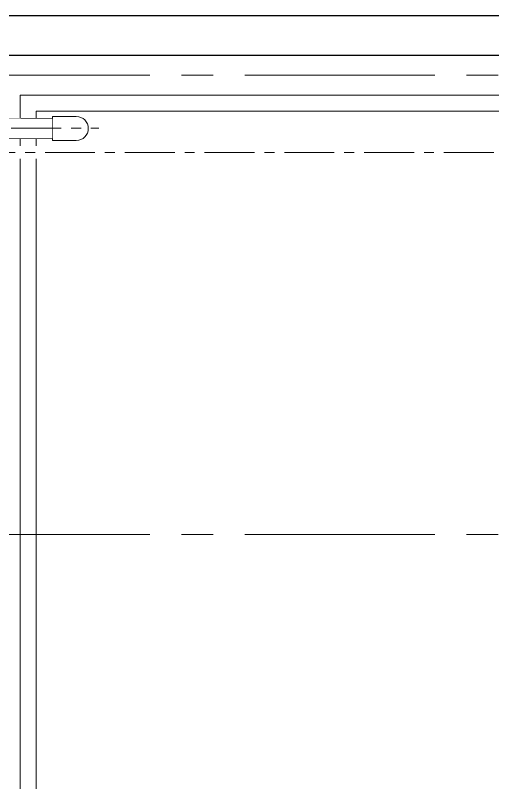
# Model space of a CAD drawing. Header units: millimetres. Extents: x 3795014 to 4300160, y 3869364 to 4016788.
# Drawn here: x 4226444 to 4227641, y 3927254 to 3929176 of the extents above; entities that cross this region are included whole.
import ezdxf

# ---------------------------------------------------------------- set-up
doc = ezdxf.new("R2010")
doc.units = ezdxf.units.MM
doc.set_wipeout_variables(frame=1)
doc.linetypes.add('CENTER', pattern=[2, 1.25, -0.25, 0.25, -0.25])
doc.linetypes.add('осевая2', pattern=[28.575, 19.05, -3.175, 3.175, -3.175])
for name, color, linetype, lineweight in [('Дополнительная', 7, 'Continuous', 18), ('Констр.', 7, 'Continuous', 30), ('оси', 7, 'осевая2', 13)]:
    doc.layers.add(name, color=color, linetype=linetype, lineweight=lineweight)

msp = doc.modelspace()

# ---------------------------------------------------------------- linework, layer by layer
at = {"layer": 'Дополнительная', "ltscale": 25}
for p, q in [((4226537.3, 3928862.3), (4226537.3, 3928922.3)), ((4226537.3, 3928922.3), (4226597.3, 3928922.3)), ((4226597.3, 3928862.3), (4226537.3, 3928862.3))]:
    msp.add_line(p, q, dxfattribs=at)
for points in [[(4226456.5, 3928975.6), (4227836.5, 3928975.6), (4227836.5, 3926895.6), (4226456.5, 3926895.6)], [(4226496.5, 3928935.6), (4227796.5, 3928935.6), (4227796.5, 3926935.6), (4226496.5, 3926935.6)], [(4226537.3, 3928917.2), (4226326.6, 3928917.3), (4226326.6, 3928867.3), (4226537.3, 3928867.2)]]:
    msp.add_lwpolyline(points, close=True, dxfattribs=at)
msp.add_arc((4226597.3, 3928892.3), 30, 270, 90, dxfattribs=at)
at = {"layer": 'Констр.', "ltscale": 200}
msp.add_lwpolyline([(4226950.4, 3921775.6), (4219932.7, 3921775.6), (4219932.7, 3929175.6), (4229434.6, 3929175.6), (4229434.6, 3921775.6), (4228750.4, 3921775.6)], dxfattribs=at)
msp.add_lwpolyline([(4220032.7, 3921875.6), (4220032.7, 3929075.6), (4229334.6, 3929075.6), (4229334.6, 3921875.6)], close=True, dxfattribs=at)
at = {"layer": 'оси', "ltscale": 25}
for p, q in [((4217732.7, 3929025.6), (4229531.2, 3929025.6)), ((4217732.7, 3927875.6), (4229531.2, 3927875.6))]:
    msp.add_line(p, q, dxfattribs=at)

# ---------------------------------------------------------------- next in the draw order: wipeouts: each hides what was drawn before it
at = {"ltscale": 25}
msp.add_wipeout([(4226537.3, 3928917.2), (4226326.6, 3928917.3), (4226326.6, 3928867.3), (4226537.3, 3928867.2)], dxfattribs=at).dxf.layer = 'Дополнительная'
msp.add_wipeout([(4227976.6, 3928817.7), (4226390.7, 3928816.2), (4226390.7, 3928848.2), (4227976.6, 3928848.2)]).translate(0, 0, 0).dxf.layer = 'Дополнительная'

# ---------------------------------------------------------------- next in the draw order: linework, layer by layer
at = {"layer": 'Дополнительная', "linetype": 'CENTER', "ltscale": 100}
for p, q in [((4220234.1, 3928892.7, 0), (4226654, 3928892.7, 0)), ((4226319, 3928832.2, 0), (4229219, 3928832.2, 0))]:
    msp.add_line(p, q, dxfattribs=at)

doc.saveas('drawing.dxf')
